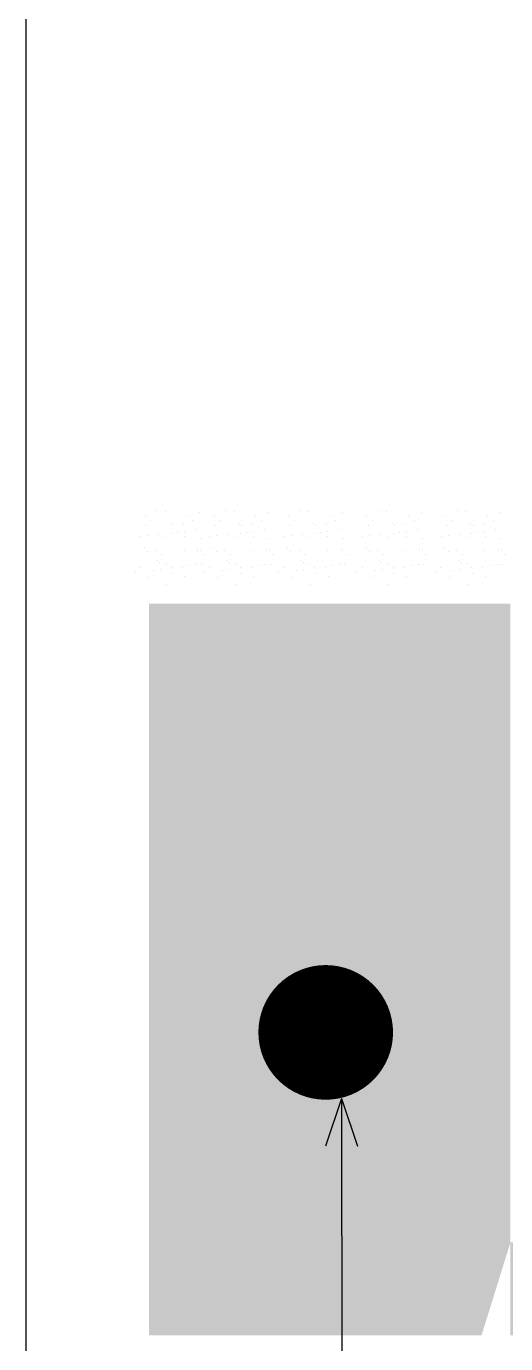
# Model space of a CAD drawing. Header units: millimetres. Extents: x -1928 to 11205, y 969 to 2843.
# Drawn here: x -1928.3 to -1870.3, y 1765 to 1924.4 of the extents above; entities that cross this region are included whole.
import ezdxf

# ---------------------------------------------------------------- set-up
doc = ezdxf.new("R2010")
doc.units = ezdxf.units.MM
doc.linetypes.add('SOLID_LINE', pattern=[0])
for name, color, linetype in [('AHAT', 3, 'Continuous'), ('KIRMIM', 1, 'Continuous'), ('MIMARI', 2, 'SOLID_LINE'), ('YAZI', 7, 'Continuous')]:
    doc.layers.add(name, color=color, linetype=linetype)

msp = doc.modelspace()

# ---------------------------------------------------------------- hatches: boundary and pattern name
at = {"layer": 'KIRMIM', "linetype": 'Continuous'}
h = msp.add_hatch(dxfattribs=at)
h.set_pattern_fill('AR-CONC,_I', color=256, scale=1.62974, style=2)
h.set_pattern_definition([(50, (-8335.64, -760.245), (11.689474, -1.022696), [1.222305, -13.445353]), (355, (-8335.64, -760.245), (-2.261286, 12.258774), [0.977844, -10.756282]), (100.4514, (-8334.666, -760.33), (9.428197, 11.23607), [1.0388, -11.426792]), (46.1842, (-8335.64, -756.985), (17.39325, -2.69753), [1.833457, -20.16803]), (96.6356, (-8334.19, -757.21), (15.23257, 15.875586), [1.5582, -17.140185]), (351.1842, (-8335.64, -756.985), (15.232557, 15.8756), [1.466766, -16.134423]), (21, (-8334.01, -757.8), (9.728031, -6.56164), [1.222305, -13.445353]), (326, (-8334.01, -757.8), (3.965407, 11.818058), [0.977844, -10.756282]), (71.4514, (-8333.2, -758.347), (13.693442, 5.256408), [1.0388, -11.426792]), (37.5, (-8335.64, -760.2446), (0.198174, 5.4253034), [0, -10.625903, 0, -10.919256, 0, -10.7970257]), (7.5, (-8335.64, -760.2446), (4.2873488, 6.4278844), [0, -6.225606, 0, -10.381442, 0, -4.115093]), (327.5, (-8339.274, -760.2446), (8.6999163, -0.3675857), [0, -4.074349, 0, -12.71197, 0, -16.867806]), (317.5, (-8340.904, -760.2446), (9.504417, 1.631451), [0, -5.296654, 0, -8.442052, 0, -11.978587])])
edge = h.paths.add_edge_path()
edge.add_line((-1869.69, 1766), (-1913.41, 1766))
edge.add_line((-1913.41, 1766), (-1913.41, 1854.55))
edge.add_line((-1913.41, 1854.55), (-1869.69, 1854.55))
edge.add_line((-1869.69, 1854.55), (-1869.69, 1777.27))
edge.add_line((-1873.19, 1766), (-1591.57, 1766))
edge.add_line((-1591.57, 1766), (-1591.57, 1777.27))
edge.add_line((-1591.57, 1777.27), (-1869.69, 1777.27))
at = {"layer": 'MIMARI', "linetype": 'Continuous'}
msp.add_hatch(color=256, dxfattribs=at).paths.add_polyline_path([(-1888.21, 1788.92), (-1892.06, 1788.92), (-1890.13, 1794.69)])

# ---------------------------------------------------------------- linework, layer by layer
at = {"layer": 'AHAT', "linetype": 'Continuous', "const_width": 8.15}
msp.add_lwpolyline([(-1896.12, 1802.68, 1), (-1887.97, 1802.68, 1)], format="xyb", close=True, dxfattribs=at)
at = {"layer": 'MIMARI', "linetype": 'Continuous'}
for p, q in [((-1912.46, 1865.8), (-1912.46, 1865.8)), ((-1911.49, 1865.66), (-1911.49, 1865.66)), ((-1907.32, 1865.64), (-1907.32, 1865.64)), ((-1904.11, 1865.8), (-1904.11, 1865.8)), ((-1903.14, 1865.66), (-1903.14, 1865.66)), ((-1898.97, 1865.64), (-1898.97, 1865.64)), ((-1895.12, 1865.8), (-1895.12, 1865.8)), ((-1894.15, 1865.66), (-1894.15, 1865.66)), ((-1889.98, 1865.64), (-1889.98, 1865.64)), ((-1885.61, 1865.8), (-1885.61, 1865.8)), ((-1884.63, 1865.66), (-1884.63, 1865.66)), ((-1880.46, 1865.64), (-1880.46, 1865.64)), ((-1876.09, 1865.8), (-1876.09, 1865.8)), ((-1875.12, 1865.66), (-1875.12, 1865.66)), ((-1870.95, 1865.64), (-1870.95, 1865.64)), ((-1913.91, 1865.06), (-1913.91, 1865.06)), ((-1913.69, 1863.97), (-1913.69, 1863.97)), ((-1913.22, 1864.63), (-1913.22, 1864.63)), ((-1910.84, 1864.31), (-1910.84, 1864.31)), ((-1910.54, 1864.04), (-1910.54, 1864.04)), ((-1909.29, 1864.13), (-1909.29, 1864.13)), ((-1908.83, 1865.07), (-1908.83, 1865.07)), ((-1908.14, 1864.64), (-1908.14, 1864.64)), ((-1905.55, 1865.06), (-1905.55, 1865.06)), ((-1905.34, 1863.97), (-1905.34, 1863.97)), ((-1904.86, 1864.63), (-1904.86, 1864.63)), ((-1902.49, 1864.31), (-1902.49, 1864.31)), ((-1902.19, 1864.04), (-1902.19, 1864.04)), ((-1900.94, 1864.13), (-1900.94, 1864.13)), ((-1900.48, 1865.07), (-1900.48, 1865.07)), ((-1899.79, 1864.64), (-1899.79, 1864.64)), ((-1896.56, 1865.06), (-1896.56, 1865.06)), ((-1896.35, 1863.97), (-1896.35, 1863.97)), ((-1895.88, 1864.63), (-1895.88, 1864.63)), ((-1893.5, 1864.31), (-1893.5, 1864.31)), ((-1893.2, 1864.04), (-1893.2, 1864.04)), ((-1891.95, 1864.13), (-1891.95, 1864.13)), ((-1891.49, 1865.07), (-1891.49, 1865.07)), ((-1890.8, 1864.64), (-1890.8, 1864.64)), ((-1887.05, 1865.06), (-1887.05, 1865.06)), ((-1886.83, 1863.97), (-1886.83, 1863.97)), ((-1886.36, 1864.63), (-1886.36, 1864.63)), ((-1883.98, 1864.31), (-1883.98, 1864.31)), ((-1883.68, 1864.04), (-1883.68, 1864.04)), ((-1882.43, 1864.13), (-1882.43, 1864.13)), ((-1881.97, 1865.07), (-1881.97, 1865.07)), ((-1881.28, 1864.64), (-1881.28, 1864.64)), ((-1877.53, 1865.06), (-1877.53, 1865.06)), ((-1877.31, 1863.97), (-1877.31, 1863.97)), ((-1876.84, 1864.63), (-1876.84, 1864.63)), ((-1874.47, 1864.31), (-1874.47, 1864.31)), ((-1874.17, 1864.04), (-1874.17, 1864.04)), ((-1872.91, 1864.13), (-1872.91, 1864.13)), ((-1872.45, 1865.07), (-1872.45, 1865.07)), ((-1871.77, 1864.64), (-1871.77, 1864.64)), ((-1914.4, 1862.65), (-1914.4, 1862.65)), ((-1913.56, 1862.76), (-1913.56, 1862.76)), ((-1912.23, 1862.94), (-1912.23, 1862.94)), ((-1911.39, 1862.52), (-1911.39, 1862.52)), ((-1910.74, 1863.05), (-1910.74, 1863.05)), ((-1910.02, 1863.23), (-1910.02, 1863.23)), ((-1909.17, 1863.34), (-1909.17, 1863.34)), ((-1909.12, 1862.74), (-1909.12, 1862.74)), ((-1907.84, 1863.51), (-1907.84, 1863.51)), ((-1907.22, 1862.5), (-1907.22, 1862.5)), ((-1906.05, 1862.65), (-1906.05, 1862.65)), ((-1905.2, 1862.76), (-1905.2, 1862.76)), ((-1903.88, 1862.94), (-1903.88, 1862.94)), ((-1903.04, 1862.52), (-1903.04, 1862.52)), ((-1902.39, 1863.05), (-1902.39, 1863.05)), ((-1901.66, 1863.23), (-1901.66, 1863.23)), ((-1900.82, 1863.34), (-1900.82, 1863.34)), ((-1900.77, 1862.74), (-1900.77, 1862.74)), ((-1899.49, 1863.51), (-1899.49, 1863.51)), ((-1898.87, 1862.5), (-1898.87, 1862.5)), ((-1897.06, 1862.65), (-1897.06, 1862.65)), ((-1896.21, 1862.76), (-1896.21, 1862.76)), ((-1894.89, 1862.94), (-1894.89, 1862.94)), ((-1894.05, 1862.52), (-1894.05, 1862.52)), ((-1893.4, 1863.05), (-1893.4, 1863.05)), ((-1892.68, 1863.23), (-1892.68, 1863.23)), ((-1891.83, 1863.34), (-1891.83, 1863.34)), ((-1891.78, 1862.74), (-1891.78, 1862.74)), ((-1890.5, 1863.51), (-1890.5, 1863.51)), ((-1889.88, 1862.5), (-1889.88, 1862.5)), ((-1887.55, 1862.65), (-1887.55, 1862.65)), ((-1886.7, 1862.76), (-1886.7, 1862.76)), ((-1885.37, 1862.94), (-1885.37, 1862.94)), ((-1884.53, 1862.52), (-1884.53, 1862.52)), ((-1883.89, 1863.05), (-1883.89, 1863.05)), ((-1883.16, 1863.23), (-1883.16, 1863.23)), ((-1882.31, 1863.34), (-1882.31, 1863.34)), ((-1882.27, 1862.74), (-1882.27, 1862.74)), ((-1880.99, 1863.51), (-1880.99, 1863.51)), ((-1880.36, 1862.5), (-1880.36, 1862.5)), ((-1878.03, 1862.65), (-1878.03, 1862.65)), ((-1877.18, 1862.76), (-1877.18, 1862.76)), ((-1875.86, 1862.94), (-1875.86, 1862.94)), ((-1875.01, 1862.52), (-1875.01, 1862.52)), ((-1874.37, 1863.05), (-1874.37, 1863.05)), ((-1873.64, 1863.23), (-1873.64, 1863.23)), ((-1872.79, 1863.34), (-1872.79, 1863.34)), ((-1872.75, 1862.74), (-1872.75, 1862.74)), ((-1871.47, 1863.51), (-1871.47, 1863.51)), ((-1870.85, 1862.5), (-1870.85, 1862.5)), ((-1914.02, 1861.31), (-1914.02, 1861.31)), ((-1913.59, 1860.83), (-1913.59, 1860.83)), ((-1912.59, 1860.98), (-1912.59, 1860.98)), ((-1911.9, 1860.55), (-1911.9, 1860.55)), ((-1909.19, 1860.99), (-1909.19, 1860.99)), ((-1907.51, 1860.99), (-1907.51, 1860.99)), ((-1907.5, 1861.25), (-1907.5, 1861.25)), ((-1907.2, 1860.98), (-1907.2, 1860.98)), ((-1906.83, 1860.55), (-1906.83, 1860.55)), ((-1905.67, 1861.31), (-1905.67, 1861.31)), ((-1905.23, 1860.83), (-1905.23, 1860.83)), ((-1904.24, 1860.98), (-1904.24, 1860.98)), ((-1903.55, 1860.55), (-1903.55, 1860.55)), ((-1900.83, 1860.99), (-1900.83, 1860.99)), ((-1899.16, 1860.99), (-1899.16, 1860.99)), ((-1899.15, 1861.25), (-1899.15, 1861.25)), ((-1898.85, 1860.98), (-1898.85, 1860.98)), ((-1898.47, 1860.55), (-1898.47, 1860.55)), ((-1896.68, 1861.31), (-1896.68, 1861.31)), ((-1896.25, 1860.83), (-1896.25, 1860.83)), ((-1895.25, 1860.98), (-1895.25, 1860.98)), ((-1894.56, 1860.55), (-1894.56, 1860.55)), ((-1891.84, 1860.99), (-1891.84, 1860.99)), ((-1890.17, 1860.99), (-1890.17, 1860.99)), ((-1890.16, 1861.25), (-1890.16, 1861.25)), ((-1889.86, 1860.98), (-1889.86, 1860.98)), ((-1889.49, 1860.55), (-1889.49, 1860.55)), ((-1887.16, 1861.31), (-1887.16, 1861.31)), ((-1886.73, 1860.83), (-1886.73, 1860.83)), ((-1885.73, 1860.98), (-1885.73, 1860.98)), ((-1885.04, 1860.55), (-1885.04, 1860.55)), ((-1882.33, 1860.99), (-1882.33, 1860.99)), ((-1880.66, 1860.99), (-1880.66, 1860.99)), ((-1880.64, 1861.25), (-1880.64, 1861.25)), ((-1880.34, 1860.98), (-1880.34, 1860.98)), ((-1879.97, 1860.55), (-1879.97, 1860.55)), ((-1877.65, 1861.31), (-1877.65, 1861.31)), ((-1877.21, 1860.83), (-1877.21, 1860.83)), ((-1876.21, 1860.98), (-1876.21, 1860.98)), ((-1875.53, 1860.55), (-1875.53, 1860.55)), ((-1872.81, 1860.99), (-1872.81, 1860.99)), ((-1871.14, 1860.99), (-1871.14, 1860.99)), ((-1871.13, 1861.25), (-1871.13, 1861.25)), ((-1870.83, 1860.98), (-1870.83, 1860.98)), ((-1870.45, 1860.55), (-1870.45, 1860.55)), ((-1914.5, 1858.96), (-1914.5, 1858.96)), ((-1912.4, 1859.82), (-1912.4, 1859.82)), ((-1912.1, 1859.55), (-1912.1, 1859.55)), ((-1911.29, 1859.38), (-1911.29, 1859.38)), ((-1910.73, 1858.91), (-1910.73, 1858.91)), ((-1909.43, 1858.97), (-1909.43, 1858.97)), ((-1908.51, 1859.21), (-1908.51, 1859.21)), ((-1907.67, 1859.32), (-1907.67, 1859.32)), ((-1907.12, 1859.36), (-1907.12, 1859.36)), ((-1906.15, 1858.96), (-1906.15, 1858.96)), ((-1904.05, 1859.82), (-1904.05, 1859.82)), ((-1903.75, 1859.55), (-1903.75, 1859.55)), ((-1902.93, 1859.38), (-1902.93, 1859.38)), ((-1902.37, 1858.91), (-1902.37, 1858.91)), ((-1901.07, 1858.97), (-1901.07, 1858.97)), ((-1900.16, 1859.21), (-1900.16, 1859.21)), ((-1899.31, 1859.32), (-1899.31, 1859.32)), ((-1898.76, 1859.36), (-1898.76, 1859.36)), ((-1897.16, 1858.96), (-1897.16, 1858.96)), ((-1895.06, 1859.82), (-1895.06, 1859.82)), ((-1894.76, 1859.55), (-1894.76, 1859.55)), ((-1893.95, 1859.38), (-1893.95, 1859.38)), ((-1893.39, 1858.91), (-1893.39, 1858.91)), ((-1892.09, 1858.97), (-1892.09, 1858.97)), ((-1891.17, 1859.21), (-1891.17, 1859.21)), ((-1890.32, 1859.32), (-1890.32, 1859.32)), ((-1889.78, 1859.36), (-1889.78, 1859.36)), ((-1887.64, 1858.96), (-1887.64, 1858.96)), ((-1885.54, 1859.82), (-1885.54, 1859.82)), ((-1885.24, 1859.55), (-1885.24, 1859.55)), ((-1884.43, 1859.38), (-1884.43, 1859.38)), ((-1883.87, 1858.91), (-1883.87, 1858.91)), ((-1882.57, 1858.97), (-1882.57, 1858.97)), ((-1881.66, 1859.21), (-1881.66, 1859.21)), ((-1880.81, 1859.32), (-1880.81, 1859.32)), ((-1880.26, 1859.36), (-1880.26, 1859.36)), ((-1878.13, 1858.96), (-1878.13, 1858.96)), ((-1876.03, 1859.82), (-1876.03, 1859.82)), ((-1875.73, 1859.55), (-1875.73, 1859.55)), ((-1874.91, 1859.38), (-1874.91, 1859.38)), ((-1874.35, 1858.91), (-1874.35, 1858.91)), ((-1873.05, 1858.97), (-1873.05, 1858.97)), ((-1872.14, 1859.21), (-1872.14, 1859.21)), ((-1871.29, 1859.32), (-1871.29, 1859.32)), ((-1870.74, 1859.36), (-1870.74, 1859.36)), ((-1915.12, 1858.34), (-1915.12, 1858.34)), ((-1913.49, 1857.69), (-1913.49, 1857.69)), ((-1912.9, 1858.63), (-1912.9, 1858.63)), ((-1912.05, 1858.74), (-1912.05, 1858.74)), ((-1910.68, 1858.25), (-1910.68, 1858.25)), ((-1909.08, 1857.85), (-1909.08, 1857.85)), ((-1906.76, 1858.34), (-1906.76, 1858.34)), ((-1905.13, 1857.69), (-1905.13, 1857.69)), ((-1904.55, 1858.63), (-1904.55, 1858.63)), ((-1903.7, 1858.74), (-1903.7, 1858.74)), ((-1902.33, 1858.25), (-1902.33, 1858.25)), ((-1900.73, 1857.85), (-1900.73, 1857.85)), ((-1897.77, 1858.34), (-1897.77, 1858.34)), ((-1896.14, 1857.69), (-1896.14, 1857.69)), ((-1895.56, 1858.63), (-1895.56, 1858.63)), ((-1894.71, 1858.74), (-1894.71, 1858.74)), ((-1893.34, 1858.25), (-1893.34, 1858.25)), ((-1891.74, 1857.85), (-1891.74, 1857.85)), ((-1888.26, 1858.34), (-1888.26, 1858.34)), ((-1886.63, 1857.69), (-1886.63, 1857.69)), ((-1886.04, 1858.63), (-1886.04, 1858.63)), ((-1885.19, 1858.74), (-1885.19, 1858.74)), ((-1883.82, 1858.25), (-1883.82, 1858.25)), ((-1882.22, 1857.85), (-1882.22, 1857.85)), ((-1878.74, 1858.34), (-1878.74, 1858.34)), ((-1877.11, 1857.69), (-1877.11, 1857.69)), ((-1876.53, 1858.63), (-1876.53, 1858.63)), ((-1875.68, 1858.74), (-1875.68, 1858.74)), ((-1874.31, 1858.25), (-1874.31, 1858.25)), ((-1872.71, 1857.85), (-1872.71, 1857.85)), ((-1911.27, 1856.9), (-1911.27, 1856.9)), ((-1902.92, 1856.9), (-1902.92, 1856.9)), ((-1893.93, 1856.9), (-1893.93, 1856.9)), ((-1884.41, 1856.9), (-1884.41, 1856.9)), ((-1874.9, 1856.9), (-1874.9, 1856.9)), ((-1890.13, 1794.69), (-1892.06, 1788.92)), ((-1890.13, 1794.69), (-1890.08, 1733.78)), ((-1890.13, 1794.69), (-1888.21, 1788.92))]:
    msp.add_line(p, q, dxfattribs=at)
at = {"layer": 'YAZI'}
msp.add_lwpolyline([(-1928.27, 2068.35), (-1518.61, 2068.35), (-1518.61, 1603.77), (-1928.27, 1603.77)], close=True, dxfattribs=at)

doc.saveas('drawing.dxf')
